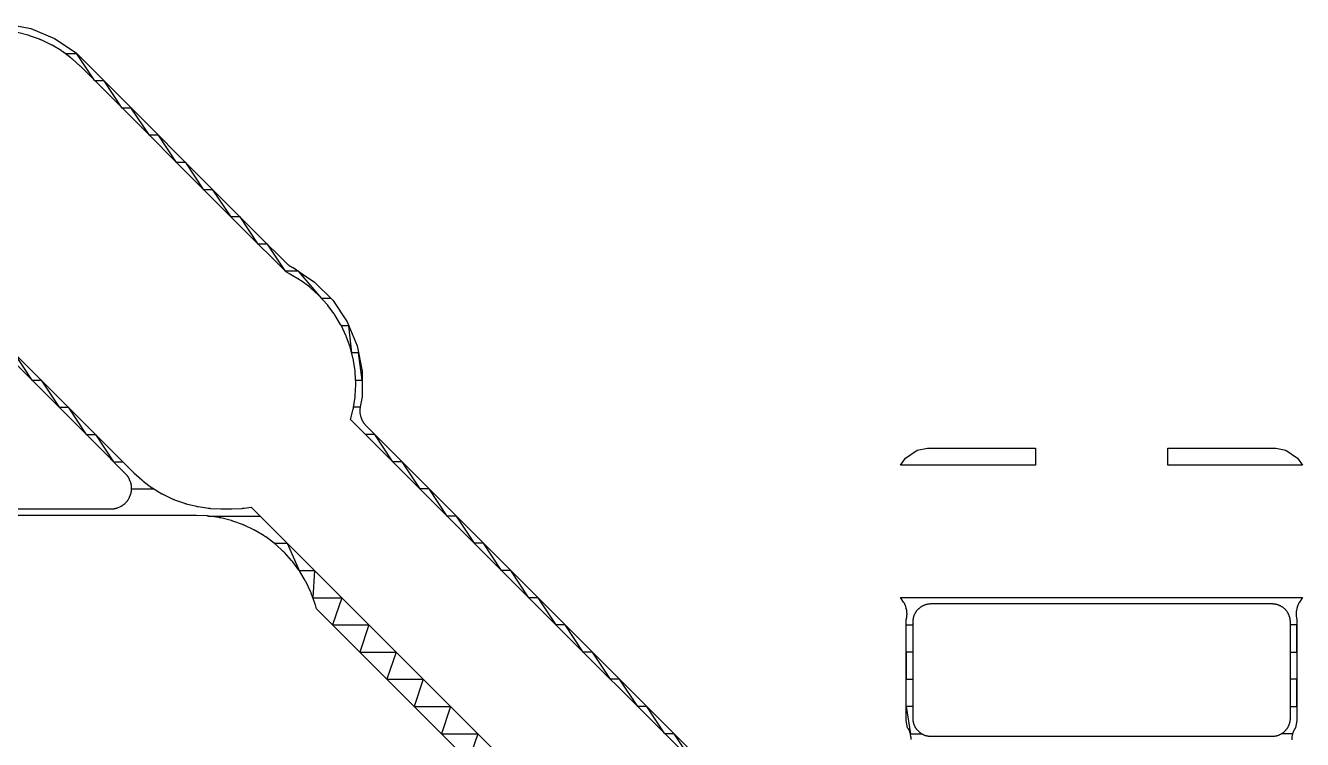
# Model space of a CAD drawing. Header units: metres. Extents: x 141.3 to 191.2, y -114.6 to -61.8.
# Drawn here: x 166.67 to 172.65, y -76 to -72.65 of the extents above; entities that cross this region are included whole.
import ezdxf

# ---------------------------------------------------------------- set-up
doc = ezdxf.new("R2010")
doc.units = ezdxf.units.M

msp = doc.modelspace()

# ---------------------------------------------------------------- linework, layer by layer
for points in [[(166.6181, -72.6516), (166.6914, -72.6662), (166.8024, -72.7121), (166.8034, -72.7126), (166.9042, -72.7799), (167.7609, -73.6366), (167.7609, -73.6366), (167.8901, -73.7658), (167.8916, -73.7672), (167.8931, -73.7686), (167.8947, -73.77), (167.8963, -73.7714), (167.8979, -73.7727), (167.8995, -73.7739), (167.9012, -73.7751), (167.903, -73.7763), (167.9067, -73.7788), (167.9084, -73.78), (167.9102, -73.7811), (167.912, -73.7821), (167.9138, -73.7831), (167.9157, -73.7841), (167.9176, -73.785), (167.9195, -73.7858), (167.9211, -73.7865), (167.9688, -73.8184), (168.0219, -73.8539), (168.1076, -73.9396), (168.175, -74.0405), (168.2214, -74.1525), (168.245, -74.2714), (168.245, -74.3926), (168.2357, -74.4396), (168.2353, -74.4417), (168.235, -74.4437), (168.2347, -74.4458), (168.2345, -74.4479), (168.2342, -74.4501), (168.2341, -74.4522), (168.2339, -74.4543), (168.2339, -74.4564), (168.2338, -74.4584), (168.2339, -74.4605), (168.2339, -74.4626), (168.2341, -74.4647), (168.2342, -74.4668), (168.2345, -74.4689), (168.2347, -74.4709), (168.2351, -74.473), (168.2355, -74.475), (168.2359, -74.4771), (168.2364, -74.4791), (168.2369, -74.4811), (168.2375, -74.4831), (168.2381, -74.4851), (168.2388, -74.4871), (168.2395, -74.489), (168.2403, -74.491), (168.2437, -74.4991), (168.2445, -74.501), (168.2454, -74.5029), (168.2463, -74.5048), (168.2472, -74.5066), (168.2482, -74.5085), (168.2493, -74.5103), (168.2504, -74.5121), (168.2515, -74.5138), (168.2527, -74.5155), (168.2539, -74.5172), (168.2552, -74.5189), (168.2565, -74.5205), (168.2578, -74.5221), (168.2592, -74.5237), (168.2606, -74.5252), (168.2621, -74.5267), (170.6298, -76.8944)], [(170.6533, -76.9609), (168.1906, -74.4982), (168.1907, -74.4979), (168.2026, -74.4502), (168.2031, -74.4482), (168.2035, -74.4462), (168.2039, -74.4441), (168.2042, -74.4421), (168.2115, -74.3935), (168.2117, -74.3914), (168.212, -74.3894), (168.2121, -74.3873), (168.2123, -74.3852), (168.2147, -74.3362), (168.2148, -74.3341), (168.2148, -74.332), (168.2148, -74.3299), (168.2147, -74.3278), (168.2123, -74.2788), (168.2121, -74.2767), (168.212, -74.2746), (168.2117, -74.2726), (168.2115, -74.2705), (168.2042, -74.2219), (168.2039, -74.2199), (168.2035, -74.2178), (168.2031, -74.2158), (168.2026, -74.2138), (168.1907, -74.1661), (168.1902, -74.1641), (168.1896, -74.1621), (168.1889, -74.1601), (168.1883, -74.1581), (168.1717, -74.1119), (168.171, -74.11), (168.1702, -74.108), (168.1694, -74.1061), (168.1685, -74.1042), (168.1476, -74.0598), (168.1466, -74.058), (168.1457, -74.0561), (168.1447, -74.0543), (168.1436, -74.0525), (168.1184, -74.0104), (168.1173, -74.0086), (168.1161, -74.0069), (168.115, -74.0051), (168.1137, -74.0034), (168.0845, -73.964), (168.0832, -73.9624), (168.0819, -73.9607), (168.0806, -73.9591), (168.0792, -73.9576), (168.0462, -73.9212), (168.0448, -73.9197), (168.0434, -73.9182), (168.0419, -73.9167), (168.0403, -73.9153), (168.004, -73.8823), (168.0024, -73.8809), (168.0008, -73.8796), (167.9992, -73.8783), (167.9975, -73.877), (167.9581, -73.8478), (167.9564, -73.8466), (167.9547, -73.8454), (167.9529, -73.8442), (167.9512, -73.8432), (167.909, -73.8179), (167.9072, -73.8169), (167.9054, -73.8159), (167.9036, -73.8149), (167.9017, -73.814), (167.89, -73.8084), (167.6908, -73.6093), (167.6908, -73.6092), (166.9257, -72.8442), (166.9242, -72.8427), (166.9227, -72.8413), (166.8863, -72.8083), (166.8847, -72.8069), (166.8831, -72.8056), (166.8815, -72.8043), (166.8799, -72.803), (166.8404, -72.7738), (166.8387, -72.7726), (166.837, -72.7714), (166.8353, -72.7702), (166.8335, -72.7692), (166.7914, -72.7439), (166.7896, -72.7429), (166.7878, -72.7419), (166.7859, -72.7409), (166.784, -72.74), (166.7396, -72.719), (166.7377, -72.7181), (166.7358, -72.7173), (166.7339, -72.7165), (166.7319, -72.7158), (166.6857, -72.6993), (166.6857, -72.6993), (166.6856, -72.6992), (166.6836, -72.6985), (166.6817, -72.6979), (166.6797, -72.6974), (166.6777, -72.6968), (166.6301, -72.6849)], [(168.099, -73.931), (168.0551, -73.931), (167.9464, -73.8035), (167.885, -73.8035), (167.8003, -73.676), (167.7575, -73.676), (167.6728, -73.5485), (167.63, -73.5485), (167.5453, -73.421), (167.5025, -73.421), (167.4178, -73.2935), (167.375, -73.2935), (167.2903, -73.166), (167.2475, -73.166), (167.1628, -73.0385), (167.12, -73.0385), (167.0353, -72.911), (166.9925, -72.911), (166.9078, -72.7835), (166.8535, -72.7835)], [(166.2694, -73.8433), (166.8631, -74.4369), (166.8631, -74.4369), (167.172, -74.7458), (167.1735, -74.7473), (167.1751, -74.7487), (167.2114, -74.7817), (167.213, -74.7831), (167.2146, -74.7844), (167.2162, -74.7857), (167.2179, -74.787), (167.2573, -74.8162), (167.259, -74.8174), (167.2607, -74.8186), (167.2625, -74.8198), (167.2642, -74.8208), (167.3064, -74.8461), (167.3082, -74.8471), (167.31, -74.8481), (167.3118, -74.8491), (167.3137, -74.85), (167.3581, -74.871), (167.36, -74.8719), (167.3619, -74.8727), (167.3638, -74.8735), (167.3658, -74.8742), (167.412, -74.8907), (167.412, -74.8907), (167.4138, -74.8914), (167.4159, -74.892), (167.4179, -74.8926), (167.42, -74.8932), (167.4676, -74.9051), (167.4696, -74.9056), (167.4717, -74.906), (167.4737, -74.9064), (167.4758, -74.9067), (167.5244, -74.9139), (167.5264, -74.9142), (167.5285, -74.9144), (167.5306, -74.9146), (167.5327, -74.9147), (167.5817, -74.9171), (167.5838, -74.9172), (167.5859, -74.9173), (167.6295, -74.9173), (167.6316, -74.9172), (167.6337, -74.9171), (167.6827, -74.9147), (167.6848, -74.9146), (167.6869, -74.9144), (167.689, -74.9142), (167.691, -74.9139), (167.7243, -74.909), (170.1239, -77.3086)], [(165.8499, -74.9175), (167.0679, -74.9175), (167.07, -74.9175), (167.0721, -74.9174), (167.0742, -74.9173), (167.0763, -74.9171), (167.0783, -74.9169), (167.0804, -74.9166), (167.0825, -74.9162), (167.0845, -74.9159), (167.0866, -74.9154), (167.0886, -74.915), (167.0906, -74.9144), (167.0926, -74.9138), (167.0946, -74.9132), (167.0966, -74.9125), (167.0985, -74.9118), (167.1005, -74.911), (167.1086, -74.9077), (167.1105, -74.9068), (167.1124, -74.906), (167.1143, -74.9051), (167.1161, -74.9041), (167.118, -74.9031), (167.1198, -74.902), (167.1216, -74.9009), (167.1233, -74.8998), (167.125, -74.8986), (167.1267, -74.8974), (167.1284, -74.8961), (167.13, -74.8948), (167.1316, -74.8935), (167.1332, -74.8921), (167.1347, -74.8907), (167.1362, -74.8892), (167.1376, -74.8877), (167.1391, -74.8862), (167.1404, -74.8847), (167.1418, -74.8831), (167.1431, -74.8814), (167.1444, -74.8798), (167.1456, -74.8781), (167.1468, -74.8764), (167.1479, -74.8746), (167.149, -74.8728), (167.15, -74.871), (167.151, -74.8692), (167.152, -74.8673), (167.1529, -74.8655), (167.1538, -74.8636), (167.1546, -74.8617), (167.158, -74.8535), (167.1588, -74.8516), (167.1595, -74.8496), (167.1602, -74.8477), (167.1608, -74.8457), (167.1614, -74.8437), (167.1619, -74.8417), (167.1624, -74.8396), (167.1628, -74.8376), (167.1632, -74.8355), (167.1635, -74.8335), (167.1638, -74.8314), (167.164, -74.8293), (167.1642, -74.8273), (167.1643, -74.8252), (167.1644, -74.8231), (167.1644, -74.821), (167.1644, -74.8189), (167.1643, -74.8168), (167.1642, -74.8147), (167.164, -74.8127), (167.1638, -74.8106), (167.1635, -74.8085), (167.1632, -74.8065), (167.1628, -74.8044), (167.1624, -74.8024), (167.1619, -74.8003), (167.1614, -74.7983), (167.1608, -74.7963), (167.1602, -74.7943), (167.1595, -74.7924), (167.1588, -74.7904), (167.158, -74.7885), (167.1546, -74.7803), (167.1538, -74.7784), (167.1529, -74.7765), (167.152, -74.7747), (167.151, -74.7728), (167.15, -74.771), (167.149, -74.7692), (167.1479, -74.7674), (167.1468, -74.7656), (167.1456, -74.7639), (167.1444, -74.7622), (167.1431, -74.7606), (167.1418, -74.7589), (167.1404, -74.7573), (167.1391, -74.7558), (167.1376, -74.7543), (167.1362, -74.7528), (166.9926, -74.6092), (166.793, -74.4095), (166.7929, -74.4095), (166.2852, -73.9018)], [(166.3144, -73.931), (166.3572, -73.931), (166.4419, -74.0585), (166.4847, -74.0585), (166.5694, -74.186), (166.6122, -74.186), (166.6969, -74.3135), (166.7397, -74.3135), (166.8244, -74.441), (166.8672, -74.441), (166.9519, -74.5685), (166.9947, -74.5685), (167.0794, -74.696), (167.1222, -74.696)], [(168.214, -74.3135), (168.245, -74.3135), (168.228, -74.186), (168.1957, -74.186), (168.1825, -74.0585), (168.1469, -74.0585)], [(168.2354, -74.441), (168.2044, -74.441)], [(169.7909, -76.0985), (169.7064, -75.971), (169.6634, -75.971), (169.5789, -75.8435), (169.5359, -75.8435), (169.4514, -75.716), (169.4084, -75.716), (169.3239, -75.5885), (169.2809, -75.5885), (169.1964, -75.461), (169.1534, -75.461), (169.0689, -75.3335), (169.0259, -75.3335), (168.9414, -75.206), (168.8984, -75.206), (168.8139, -75.0785), (168.7709, -75.0785), (168.6864, -74.951), (168.6434, -74.951), (168.5589, -74.8235), (168.5159, -74.8235), (168.4314, -74.696), (168.3884, -74.696), (168.3039, -74.5685), (168.2609, -74.5685)], [(170.7684, -74.7129), (170.791, -74.679), (170.8456, -74.6426), (170.8937, -74.633), (171.4, -74.633), (171.4, -74.7129), (170.7684, -74.7129)], [(172.02, -74.7129), (172.02, -74.633), (172.5263, -74.633), (172.5744, -74.6426), (172.629, -74.679), (172.6516, -74.7129), (172.02, -74.7129)], [(167.1644, -74.8235), (167.2687, -74.8235)], [(169.8913, -77.2465), (168.0299, -75.3851), (168.0254, -75.3671), (168.0249, -75.3651), (168.0243, -75.3631), (168.0236, -75.3611), (168.023, -75.3591), (168.0064, -75.3129), (168.0057, -75.311), (168.0049, -75.309), (168.0041, -75.3071), (168.0032, -75.3052), (167.9822, -75.2608), (167.9813, -75.259), (167.9804, -75.2571), (167.9794, -75.2553), (167.9783, -75.2535), (167.9531, -75.2114), (167.952, -75.2096), (167.9508, -75.2079), (167.9497, -75.2061), (167.9484, -75.2044), (167.9192, -75.165), (167.9179, -75.1634), (167.9166, -75.1617), (167.9153, -75.1601), (167.9139, -75.1586), (167.8809, -75.1222), (167.8795, -75.1207), (167.8781, -75.1192), (167.8766, -75.1177), (167.875, -75.1163), (167.8387, -75.0833), (167.8371, -75.0819), (167.8355, -75.0806), (167.8339, -75.0793), (167.8322, -75.078), (167.7928, -75.0488), (167.7911, -75.0476), (167.7894, -75.0464), (167.7876, -75.0452), (167.7858, -75.0442), (167.7437, -75.0189), (167.7419, -75.0179), (167.7401, -75.0169), (167.7383, -75.0159), (167.7364, -75.015), (167.692, -74.994), (167.6901, -74.9931), (167.6882, -74.9923), (167.6863, -74.9915), (167.6843, -74.9908), (167.6381, -74.9743), (167.6381, -74.9743), (167.6379, -74.9742), (167.636, -74.9735), (167.634, -74.9729), (167.6321, -74.9724), (167.6301, -74.9718), (167.5825, -74.9599), (167.5804, -74.9594), (167.5784, -74.959), (167.5764, -74.9586), (167.5743, -74.9583), (167.5257, -74.9511), (167.5237, -74.9508), (167.5216, -74.9506), (167.5195, -74.9504), (167.5174, -74.9503), (167.4684, -74.9479), (167.4663, -74.9478), (167.4642, -74.9477), (165.7974, -74.9477)], [(167.5252, -74.951), (167.7663, -74.951)], [(167.8328, -75.0785), (167.8938, -75.0785), (167.9496, -75.206), (168.0213, -75.206), (168.0138, -75.3335), (168.1488, -75.3335), (168.1058, -75.461), (168.2763, -75.461), (168.2333, -75.5885), (168.4038, -75.5885), (168.3608, -75.716), (168.5313, -75.716), (168.4883, -75.8435), (168.6588, -75.8435), (168.6158, -75.971), (168.7863, -75.971), (168.7433, -76.0985)], [(170.8181, -75.9982), (170.818, -75.9961), (170.8179, -75.994), (170.8177, -75.9919), (170.8175, -75.9898), (170.8172, -75.9878), (170.8169, -75.9857), (170.8165, -75.9837), (170.8148, -75.975), (170.8143, -75.973), (170.8139, -75.971), (170.8133, -75.9689), (170.8127, -75.9669), (170.8121, -75.965), (170.8114, -75.963), (170.8107, -75.961), (170.8099, -75.9591), (170.8091, -75.9572), (170.8082, -75.9553), (170.8073, -75.9534), (170.8064, -75.9515), (170.8054, -75.9497), (170.8043, -75.9479), (170.8032, -75.9461), (170.8021, -75.9444), (170.8012, -75.9431), (170.7945, -75.9094), (170.7945, -75.4366), (170.7966, -75.4261), (170.797, -75.4241), (170.7973, -75.422), (170.7976, -75.4199), (170.7978, -75.4179), (170.798, -75.4158), (170.7981, -75.4137), (170.7982, -75.4116), (170.7982, -75.4095), (170.7982, -75.4075), (170.7981, -75.4054), (170.798, -75.4033), (170.7978, -75.4012), (170.7976, -75.3991), (170.7973, -75.3971), (170.797, -75.395), (170.7966, -75.393), (170.7949, -75.3843), (170.7944, -75.3823), (170.794, -75.3803), (170.7934, -75.3782), (170.7928, -75.3762), (170.7922, -75.3743), (170.7915, -75.3723), (170.7908, -75.3703), (170.79, -75.3684), (170.7892, -75.3665), (170.7883, -75.3646), (170.7874, -75.3627), (170.7865, -75.3608), (170.7855, -75.359), (170.7844, -75.3572), (170.7833, -75.3554), (170.7822, -75.3537), (170.7684, -75.3331), (172.6516, -75.3331), (172.6378, -75.3537), (172.6367, -75.3554), (172.6356, -75.3572), (172.6345, -75.359), (172.6335, -75.3608), (172.6326, -75.3627), (172.6317, -75.3646), (172.6308, -75.3665), (172.63, -75.3684), (172.6292, -75.3703), (172.6285, -75.3723), (172.6278, -75.3743), (172.6272, -75.3762), (172.6266, -75.3782), (172.626, -75.3803), (172.6256, -75.3823), (172.6251, -75.3843), (172.6234, -75.393), (172.623, -75.395), (172.6227, -75.3971), (172.6224, -75.3991), (172.6222, -75.4012), (172.622, -75.4033), (172.6219, -75.4054), (172.6218, -75.4075), (172.6218, -75.4095), (172.6218, -75.4116), (172.6219, -75.4137), (172.622, -75.4158), (172.6222, -75.4179), (172.6224, -75.42), (172.6227, -75.422), (172.623, -75.4241), (172.6234, -75.4261), (172.6255, -75.4366), (172.6255, -75.9094), (172.6188, -75.9431), (172.6179, -75.9444), (172.6168, -75.9461), (172.6157, -75.9479), (172.6146, -75.9497), (172.6136, -75.9516), (172.6127, -75.9534), (172.6117, -75.9553), (172.6109, -75.9572), (172.6101, -75.9591), (172.6083, -75.9632), (172.6076, -75.9652), (172.6068, -75.9671), (172.6062, -75.9691), (172.6055, -75.9711), (172.6049, -75.9731), (172.6044, -75.9751), (172.6039, -75.9771), (172.6035, -75.9792), (172.6031, -75.9812), (172.6028, -75.9833), (172.6025, -75.9854), (172.6023, -75.9874), (172.6021, -75.9895), (172.602, -75.9916), (172.6019, -75.9937), (172.6019, -75.9958), (172.6019, -75.9978), (172.602, -75.9999)], [(172.6513, -75.3335), (170.7687, -75.3335)], [(170.91, -75.363), (170.9079, -75.363), (170.9058, -75.3631), (170.9037, -75.3632), (170.9017, -75.3634), (170.8996, -75.3636), (170.8975, -75.3639), (170.8955, -75.3643), (170.8934, -75.3646), (170.8914, -75.3651), (170.8893, -75.3655), (170.8873, -75.3661), (170.8853, -75.3667), (170.8833, -75.3673), (170.8814, -75.368), (170.8794, -75.3687), (170.8775, -75.3695), (170.8756, -75.3703), (170.8737, -75.3712), (170.8718, -75.3721), (170.8699, -75.373), (170.8681, -75.374), (170.8663, -75.3751), (170.8645, -75.3762), (170.8628, -75.3773), (170.8611, -75.3785), (170.8594, -75.3797), (170.8577, -75.381), (170.8561, -75.3823), (170.8545, -75.3836), (170.8529, -75.385), (170.8514, -75.3864), (170.8499, -75.3879), (170.8484, -75.3894), (170.847, -75.3909), (170.8456, -75.3925), (170.8443, -75.3941), (170.843, -75.3957), (170.8417, -75.3974), (170.8405, -75.3991), (170.8393, -75.4008), (170.8382, -75.4025), (170.8371, -75.4043), (170.836, -75.4061), (170.835, -75.4079), (170.8341, -75.4098), (170.8332, -75.4117), (170.8323, -75.4136), (170.8315, -75.4155), (170.8307, -75.4174), (170.83, -75.4194), (170.8293, -75.4213), (170.8287, -75.4233), (170.8281, -75.4253), (170.8275, -75.4273), (170.8271, -75.4294), (170.8266, -75.4314), (170.8263, -75.4335), (170.8259, -75.4355), (170.8256, -75.4376), (170.8254, -75.4397), (170.8252, -75.4417), (170.8251, -75.4438), (170.825, -75.4459), (170.825, -75.448), (170.825, -75.898), (170.825, -75.9001), (170.8251, -75.9022), (170.8252, -75.9043), (170.8254, -75.9063), (170.8256, -75.9084), (170.8259, -75.9105), (170.8263, -75.9125), (170.8266, -75.9146), (170.8271, -75.9166), (170.8275, -75.9187), (170.8281, -75.9207), (170.8287, -75.9227), (170.8293, -75.9247), (170.83, -75.9266), (170.8307, -75.9286), (170.8315, -75.9305), (170.8323, -75.9324), (170.8332, -75.9343), (170.8341, -75.9362), (170.835, -75.9381), (170.836, -75.9399), (170.8371, -75.9417), (170.8382, -75.9435), (170.8393, -75.9452), (170.8405, -75.9469), (170.8417, -75.9486), (170.843, -75.9503), (170.8443, -75.9519), (170.8456, -75.9535), (170.847, -75.9551), (170.8484, -75.9566), (170.8499, -75.9581), (170.8514, -75.9596), (170.8529, -75.961), (170.8545, -75.9624), (170.8561, -75.9637), (170.8577, -75.965), (170.8594, -75.9663), (170.8611, -75.9675), (170.8628, -75.9687), (170.8645, -75.9698), (170.8663, -75.9709), (170.8681, -75.972), (170.8699, -75.973), (170.8718, -75.9739), (170.8737, -75.9748), (170.8756, -75.9757), (170.8775, -75.9765), (170.8794, -75.9773), (170.8814, -75.978), (170.8833, -75.9787), (170.8853, -75.9793), (170.8873, -75.9799), (170.8893, -75.9805), (170.8914, -75.9809), (170.8934, -75.9814), (170.8955, -75.9817), (170.8975, -75.9821), (170.8996, -75.9824), (170.9017, -75.9826), (170.9037, -75.9828), (170.9058, -75.9829), (170.9079, -75.983), (170.91, -75.983), (172.51, -75.983), (172.5121, -75.983), (172.5142, -75.9829), (172.5163, -75.9828), (172.5183, -75.9826), (172.5204, -75.9824), (172.5225, -75.9821), (172.5245, -75.9817), (172.5266, -75.9814), (172.5286, -75.9809), (172.5307, -75.9805), (172.5327, -75.9799), (172.5347, -75.9793), (172.5367, -75.9787), (172.5386, -75.978), (172.5406, -75.9773), (172.5425, -75.9765), (172.5444, -75.9757), (172.5463, -75.9748), (172.5482, -75.9739), (172.5501, -75.973), (172.5519, -75.972), (172.5537, -75.9709), (172.5555, -75.9698), (172.5572, -75.9687), (172.5589, -75.9675), (172.5606, -75.9663), (172.5623, -75.965), (172.5639, -75.9637), (172.5655, -75.9624), (172.5671, -75.961), (172.5686, -75.9596), (172.5701, -75.9581), (172.5716, -75.9566), (172.573, -75.9551), (172.5744, -75.9535), (172.5757, -75.9519), (172.577, -75.9503), (172.5783, -75.9486), (172.5795, -75.9469), (172.5807, -75.9452), (172.5818, -75.9435), (172.5829, -75.9417), (172.584, -75.9399), (172.585, -75.9381), (172.5859, -75.9362), (172.5868, -75.9343), (172.5877, -75.9324), (172.5885, -75.9305), (172.5893, -75.9286), (172.59, -75.9266), (172.5907, -75.9247), (172.5913, -75.9227), (172.5919, -75.9207), (172.5925, -75.9187), (172.5929, -75.9166), (172.5934, -75.9146), (172.5937, -75.9125), (172.5941, -75.9105), (172.5944, -75.9084), (172.5946, -75.9063), (172.5948, -75.9043), (172.5949, -75.9022), (172.595, -75.9001), (172.595, -75.898), (172.595, -75.448), (172.595, -75.4459), (172.5949, -75.4438), (172.5948, -75.4417), (172.5946, -75.4397), (172.5944, -75.4376), (172.5941, -75.4355), (172.5937, -75.4335), (172.5934, -75.4314), (172.5929, -75.4294), (172.5925, -75.4273), (172.5919, -75.4253), (172.5913, -75.4233), (172.5907, -75.4213), (172.59, -75.4194), (172.5893, -75.4174), (172.5885, -75.4155), (172.5877, -75.4136), (172.5868, -75.4117), (172.5859, -75.4098), (172.585, -75.4079), (172.584, -75.4061), (172.5829, -75.4043), (172.5818, -75.4025), (172.5807, -75.4008), (172.5795, -75.3991), (172.5783, -75.3974), (172.577, -75.3957), (172.5757, -75.3941), (172.5744, -75.3925), (172.573, -75.3909), (172.5716, -75.3894), (172.5701, -75.3879), (172.5686, -75.3864), (172.5671, -75.385), (172.5655, -75.3836), (172.5639, -75.3823), (172.5623, -75.381), (172.5606, -75.3797), (172.5589, -75.3785), (172.5572, -75.3773), (172.5555, -75.3762), (172.5537, -75.3751), (172.5519, -75.374), (172.5501, -75.373), (172.5482, -75.3721), (172.5463, -75.3712), (172.5444, -75.3703), (172.5425, -75.3695), (172.5406, -75.3687), (172.5386, -75.368), (172.5367, -75.3673), (172.5347, -75.3667), (172.5327, -75.3661), (172.5307, -75.3655), (172.5286, -75.3651), (172.5266, -75.3646), (172.5245, -75.3643), (172.5225, -75.3639), (172.5204, -75.3636), (172.5183, -75.3634), (172.5163, -75.3632), (172.5142, -75.3631), (172.5121, -75.363), (172.51, -75.363), (170.91, -75.363)], [(170.7945, -75.461), (170.825, -75.461), (170.825, -75.5885), (170.7945, -75.5885), (170.7945, -75.716), (170.825, -75.716), (170.825, -75.8435), (170.7945, -75.8435), (170.8139, -75.971), (170.8665, -75.971)], [(172.595, -75.8435), (172.6255, -75.8435), (172.6255, -75.716), (172.595, -75.716), (172.595, -75.5885), (172.6255, -75.5885), (172.6255, -75.461), (172.595, -75.461)], [(172.6056, -75.971), (172.5535, -75.971)]]:
    msp.add_lwpolyline(points)

doc.saveas('drawing.dxf')
